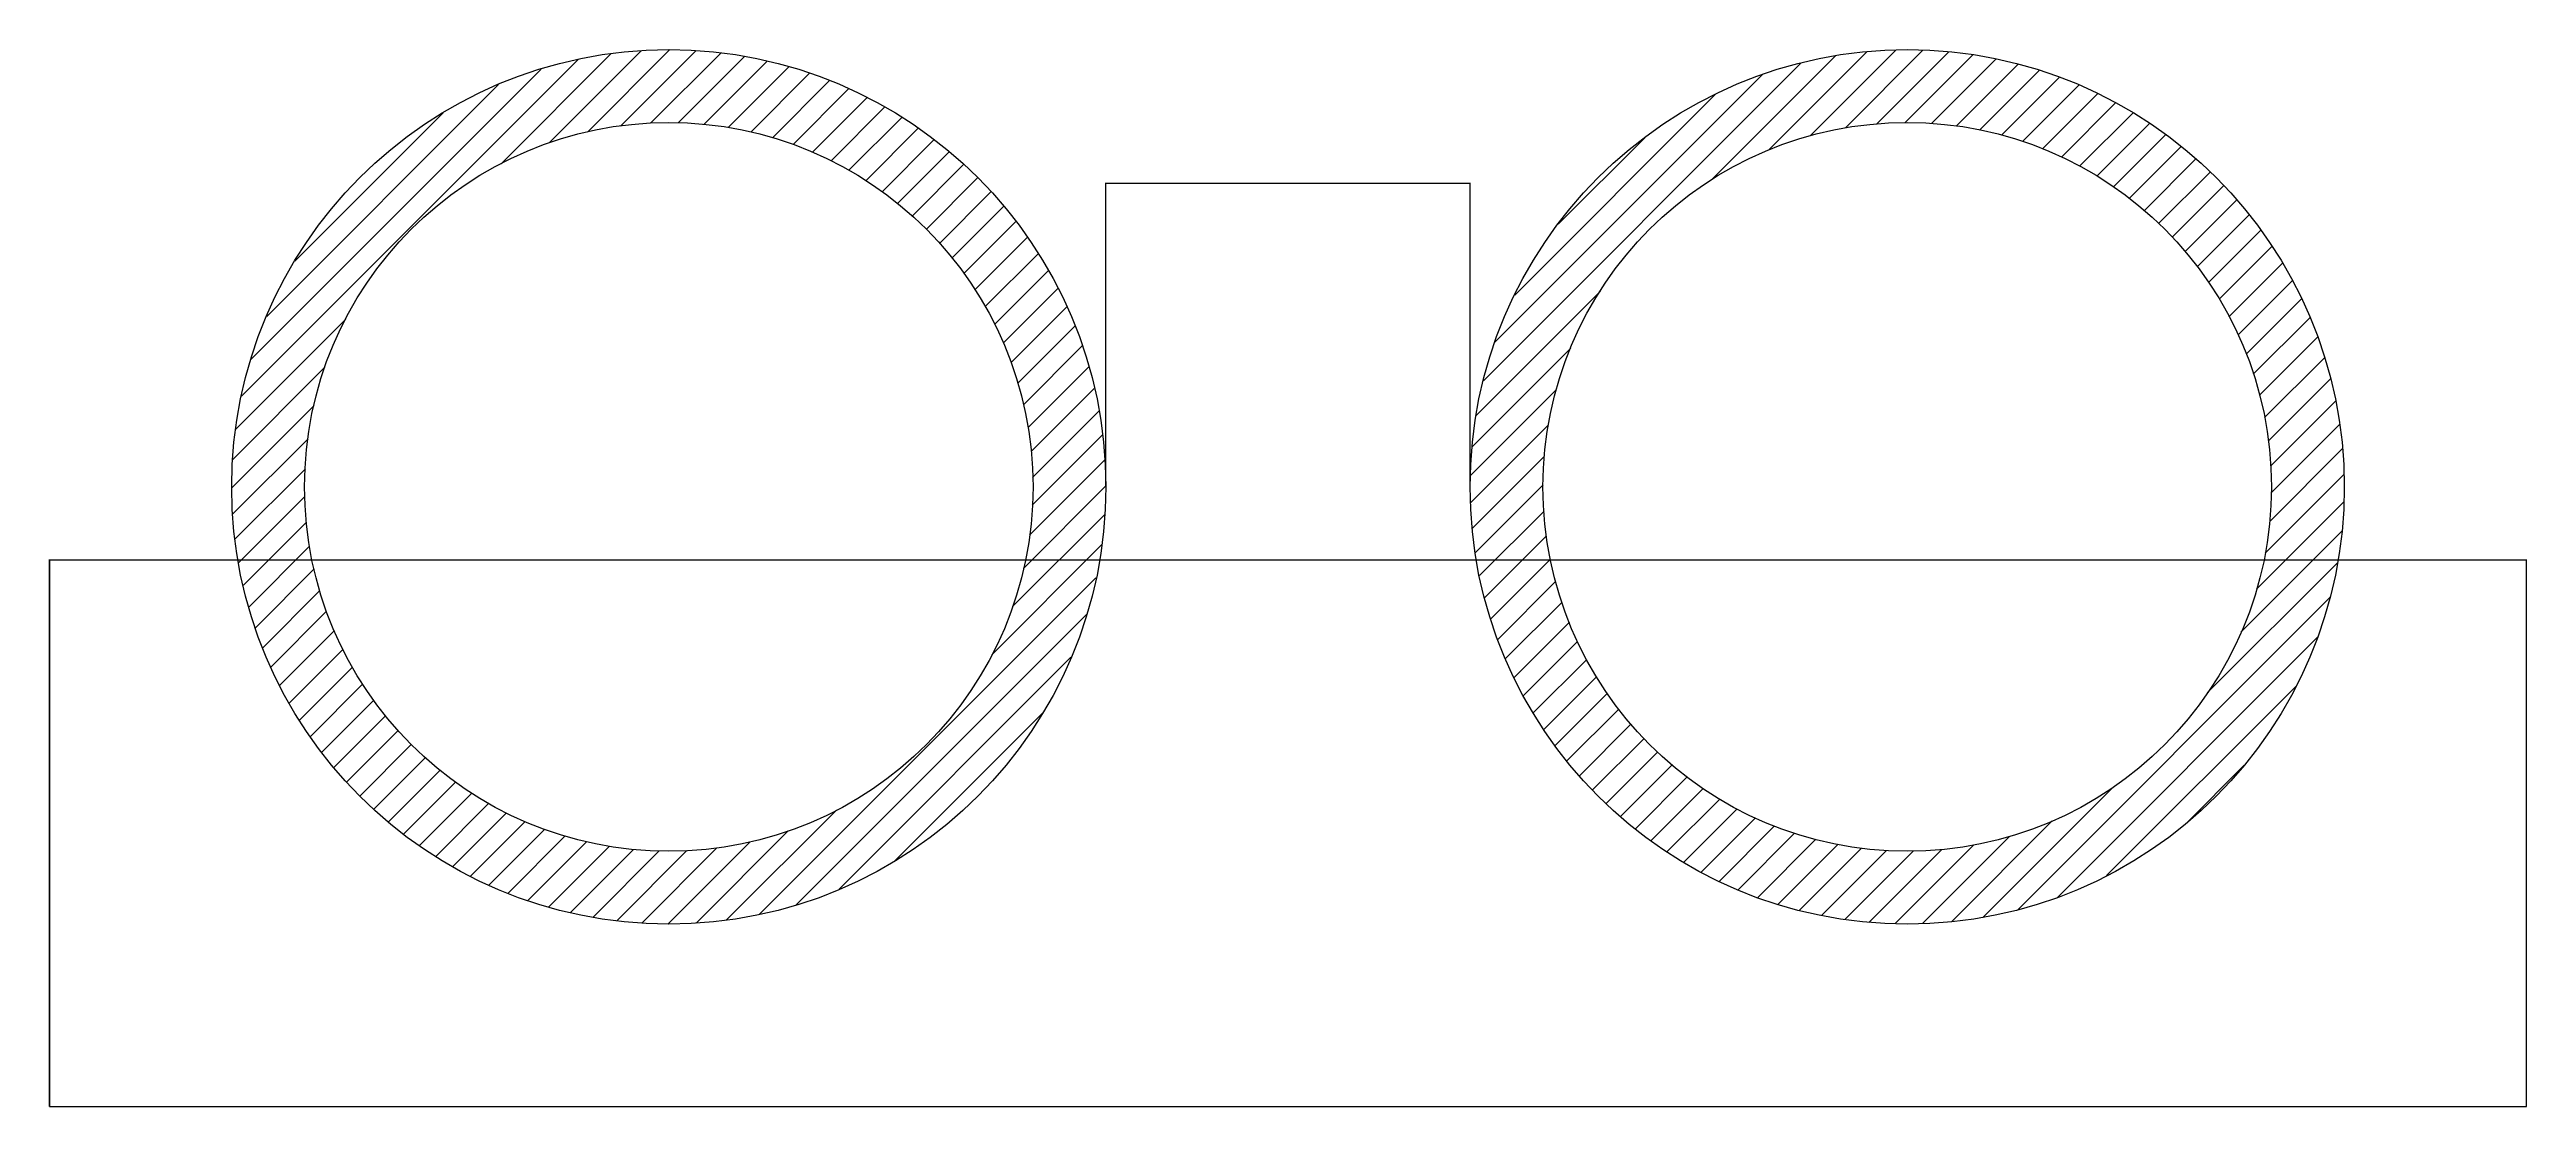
# Model space of a CAD drawing. Header units: millimetres. Extents: x 0 to 4080, y 0 to 1740.
import ezdxf

# ---------------------------------------------------------------- set-up
doc = ezdxf.new("R2010")
doc.units = ezdxf.units.MM
for name, color, linetype in [('BRG-OUTLINE', 7, 'Continuous'), ('DIM', 7, 'Continuous'), ('HATCH', 7, 'Continuous')]:
    doc.layers.add(name, color=color, linetype=linetype)
doc.styles.add('OpenSansCondensed-Light', font='OpenSansCondensed-Light.ttf')
doc.dimstyles.new('EZDXF', dxfattribs={"dimtxt": 0.25, "dimasz": 0.175, "dimexe": 0.375, "dimexo": 0.125, "dimgap": 0.1, "dimtad": 1, "dimlfac": 100, "dimzin": 12, "dimdsep": 46, "dimtxsty": 'OpenSansCondensed-Light', "dimblk": 'ARCHTICK', "dimcen": 2.5, "dimazin": 3, "dimtfac": 0.5, "dimtmove": 2, "dimatfit": 3})

# ---------------------------------------------------------------- blocks, each defined once
blk = doc.blocks.new('_ARCHTICK')
at = {"color": 0, "linetype": 'BYBLOCK', "const_width": 0.15}
blk.add_lwpolyline([(-0.5, -0.5), (0.5, 0.5)], dxfattribs=at)

msp = doc.modelspace()

# ---------------------------------------------------------------- hatches: boundary and pattern name
at = {"layer": 'HATCH'}
h = msp.add_hatch(dxfattribs=at)
h.set_pattern_fill('ANSI31', scale=10)
h.paths.add_polyline_path([(1740, 1020), (1737.260183, 1082.752135), (1729.061582, 1145.026688), (1715.466595, 1206.349712), (1696.578687, 1266.254503), (1672.541607, 1324.285148), (1643.538291, 1380), (1609.789472, 1432.975034), (1571.551999, 1482.807079), (1529.116882, 1529.116882), (1482.807079, 1571.551999), (1432.975034, 1609.789472), (1380, 1643.538291), (1324.285148, 1672.541607), (1266.254503, 1696.578687), (1206.349712, 1715.466595), (1145.026688, 1729.061582), (1082.752135, 1737.260183), (1020, 1740), (957.247865, 1737.260183), (894.973312, 1729.061582), (833.650288, 1715.466595), (773.745497, 1696.578687), (715.714852, 1672.541607), (660, 1643.538291), (607.024966, 1609.789472), (557.192921, 1571.551999), (510.883118, 1529.116882), (468.448001, 1482.807079), (430.210528, 1432.975034), (396.461709, 1380), (367.458393, 1324.285148), (343.421313, 1266.254503), (324.533405, 1206.349712), (310.938418, 1145.026688), (302.739817, 1082.752135), (300, 1020), (302.739817, 957.247865), (310.938418, 894.973312), (324.533405, 833.650288), (343.421313, 773.745497), (367.458393, 715.714852), (396.461709, 660), (430.210528, 607.024966), (468.448001, 557.192921), (510.883118, 510.883118), (557.192921, 468.448001), (607.024966, 430.210528), (660, 396.461709), (715.714852, 367.458393), (773.745497, 343.421313), (833.650288, 324.533405), (894.973312, 310.938418), (957.247865, 302.739817), (1020, 300), (1082.752135, 302.739817), (1145.026688, 310.938418), (1206.349712, 324.533405), (1266.254503, 343.421313), (1324.285148, 367.458393), (1380, 396.461709), (1432.975034, 430.210528), (1482.807079, 468.448001), (1529.116882, 510.883118), (1571.551999, 557.192921), (1609.789472, 607.024966), (1643.538291, 660), (1672.541607, 715.714852), (1696.578687, 773.745497), (1715.466595, 833.650288), (1729.061582, 894.973312), (1737.260183, 957.247865)])
h.paths.add_polyline_path([(1620, 1020), (1617.716819, 1072.293446), (1610.884652, 1124.188907), (1599.555496, 1175.291427), (1583.815572, 1225.212086), (1563.784672, 1273.570957), (1539.615242, 1320), (1511.491227, 1364.145862), (1479.626666, 1405.672566), (1444.264069, 1444.264069), (1405.672566, 1479.626666), (1364.145862, 1511.491227), (1320, 1539.615242), (1273.570957, 1563.784672), (1225.212086, 1583.815572), (1175.291427, 1599.555496), (1124.188907, 1610.884652), (1072.293446, 1617.716819), (1020, 1620), (967.706554, 1617.716819), (915.811093, 1610.884652), (864.708573, 1599.555496), (814.787914, 1583.815572), (766.429043, 1563.784672), (720, 1539.615242), (675.854138, 1511.491227), (634.327434, 1479.626666), (595.735931, 1444.264069), (560.373334, 1405.672566), (528.508773, 1364.145862), (500.384758, 1320), (476.215328, 1273.570957), (456.184428, 1225.212086), (440.444504, 1175.291427), (429.115348, 1124.188907), (422.283181, 1072.293446), (420, 1020), (422.283181, 967.706554), (429.115348, 915.811093), (440.444504, 864.708573), (456.184428, 814.787914), (476.215328, 766.429043), (500.384758, 720), (528.508773, 675.854138), (560.373334, 634.327434), (595.735931, 595.735931), (634.327434, 560.373334), (675.854138, 528.508773), (720, 500.384758), (766.429043, 476.215328), (814.787914, 456.184428), (864.708573, 440.444504), (915.811093, 429.115348), (967.706554, 422.283181), (1020, 420), (1072.293446, 422.283181), (1124.188907, 429.115348), (1175.291427, 440.444504), (1225.212086, 456.184428), (1273.570957, 476.215328), (1320, 500.384758), (1364.145862, 528.508773), (1405.672566, 560.373334), (1444.264069, 595.735931), (1479.626666, 634.327434), (1511.491227, 675.854138), (1539.615242, 720), (1563.784672, 766.429043), (1583.815572, 814.787914), (1599.555496, 864.708573), (1610.884652, 915.811093), (1617.716819, 967.706554)])
h = msp.add_hatch(dxfattribs=at)
h.set_pattern_fill('ANSI31', scale=10)
h.paths.add_polyline_path([(3780, 1020), (3777.260183, 1082.752135), (3769.061582, 1145.026688), (3755.466595, 1206.349712), (3736.578687, 1266.254503), (3712.541607, 1324.285148), (3683.538291, 1380), (3649.789472, 1432.975034), (3611.551999, 1482.807079), (3569.116882, 1529.116882), (3522.807079, 1571.551999), (3472.975034, 1609.789472), (3420, 1643.538291), (3364.285148, 1672.541607), (3306.254503, 1696.578687), (3246.349712, 1715.466595), (3185.026688, 1729.061582), (3122.752135, 1737.260183), (3060, 1740), (2997.247865, 1737.260183), (2934.973312, 1729.061582), (2873.650288, 1715.466595), (2813.745497, 1696.578687), (2755.714852, 1672.541607), (2700, 1643.538291), (2647.024966, 1609.789472), (2597.192921, 1571.551999), (2550.883118, 1529.116882), (2508.448001, 1482.807079), (2470.210528, 1432.975034), (2436.461709, 1380), (2407.458393, 1324.285148), (2383.421313, 1266.254503), (2364.533405, 1206.349712), (2350.938418, 1145.026688), (2342.739817, 1082.752135), (2340, 1020), (2342.739817, 957.247865), (2350.938418, 894.973312), (2364.533405, 833.650288), (2383.421313, 773.745497), (2407.458393, 715.714852), (2436.461709, 660), (2470.210528, 607.024966), (2508.448001, 557.192921), (2550.883118, 510.883118), (2597.192921, 468.448001), (2647.024966, 430.210528), (2700, 396.461709), (2755.714852, 367.458393), (2813.745497, 343.421313), (2873.650288, 324.533405), (2934.973312, 310.938418), (2997.247865, 302.739817), (3060, 300), (3122.752135, 302.739817), (3185.026688, 310.938418), (3246.349712, 324.533405), (3306.254503, 343.421313), (3364.285148, 367.458393), (3420, 396.461709), (3472.975034, 430.210528), (3522.807079, 468.448001), (3569.116882, 510.883118), (3611.551999, 557.192921), (3649.789472, 607.024966), (3683.538291, 660), (3712.541607, 715.714852), (3736.578687, 773.745497), (3755.466595, 833.650288), (3769.061582, 894.973312), (3777.260183, 957.247865)])
h.paths.add_polyline_path([(3660, 1020), (3657.716819, 1072.293446), (3650.884652, 1124.188907), (3639.555496, 1175.291427), (3623.815572, 1225.212086), (3603.784672, 1273.570957), (3579.615242, 1320), (3551.491227, 1364.145862), (3519.626666, 1405.672566), (3484.264069, 1444.264069), (3445.672566, 1479.626666), (3404.145862, 1511.491227), (3360, 1539.615242), (3313.570957, 1563.784672), (3265.212086, 1583.815572), (3215.291427, 1599.555496), (3164.188907, 1610.884652), (3112.293446, 1617.716819), (3060, 1620), (3007.706554, 1617.716819), (2955.811093, 1610.884652), (2904.708573, 1599.555496), (2854.787914, 1583.815572), (2806.429043, 1563.784672), (2760, 1539.615242), (2715.854138, 1511.491227), (2674.327434, 1479.626666), (2635.735931, 1444.264069), (2600.373334, 1405.672566), (2568.508773, 1364.145862), (2540.384758, 1320), (2516.215328, 1273.570957), (2496.184428, 1225.212086), (2480.444504, 1175.291427), (2469.115348, 1124.188907), (2462.283181, 1072.293446), (2460, 1020), (2462.283181, 967.706554), (2469.115348, 915.811093), (2480.444504, 864.708573), (2496.184428, 814.787914), (2516.215328, 766.429043), (2540.384758, 720), (2568.508773, 675.854138), (2600.373334, 634.327434), (2635.735931, 595.735931), (2674.327434, 560.373334), (2715.854138, 528.508773), (2760, 500.384758), (2806.429043, 476.215328), (2854.787914, 456.184428), (2904.708573, 440.444504), (2955.811093, 429.115348), (3007.706554, 422.283181), (3060, 420), (3112.293446, 422.283181), (3164.188907, 429.115348), (3215.291427, 440.444504), (3265.212086, 456.184428), (3313.570957, 476.215328), (3360, 500.384758), (3404.145862, 528.508773), (3445.672566, 560.373334), (3484.264069, 595.735931), (3519.626666, 634.327434), (3551.491227, 675.854138), (3579.615242, 720), (3603.784672, 766.429043), (3623.815572, 814.787914), (3639.555496, 864.708573), (3650.884652, 915.811093), (3657.716819, 967.706554)])

# ---------------------------------------------------------------- linework, layer by layer
at = {"layer": 'BRG-OUTLINE'}
msp.add_lwpolyline([(0, 900), (0, 0), (4080, 0), (4080, 900)], dxfattribs=at)
for centre, radius in [((1020, 1020), 720), ((3060, 1020), 720), ((1020, 1020), 600), ((3060, 1020), 600)]:
    msp.add_circle(centre, radius, dxfattribs=at)

# ---------------------------------------------------------------- dimensions: what is measured, and where the dimension line sits
at = {"layer": 'DIM'}
for base, p1, p2 in [((1740, 1520), (1740, 1020), (2340, 1020)), ((0, 900), (0, 0), (4080, 0))]:
    msp.add_linear_dim(base=base, p1=p1, p2=p2, dimstyle='EZDXF', dxfattribs=at).render()

doc.saveas('drawing.dxf')
